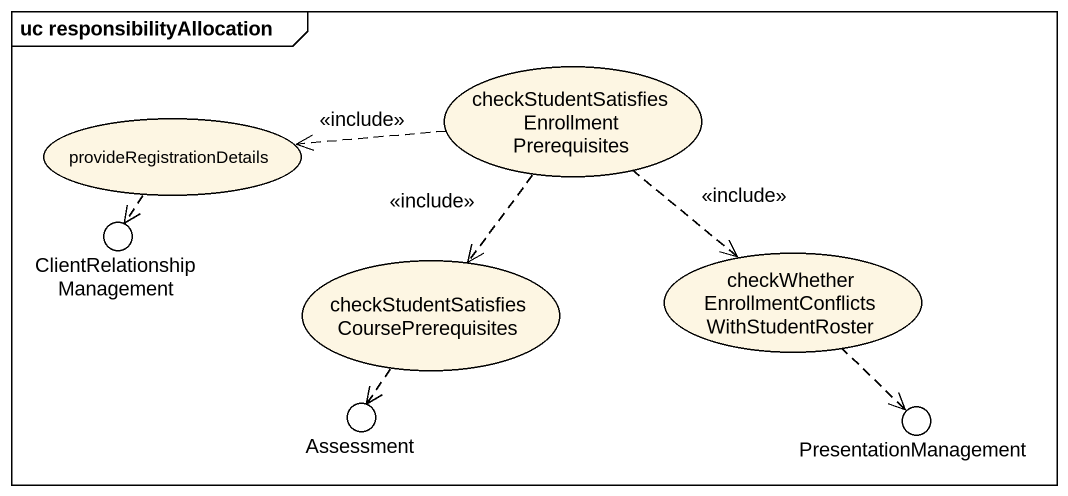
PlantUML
@startuml
mainframe uc responsibilityAllocation
usecase "checkStudentSatisfiesEnrollmentPrerequisites" as checkStudentSatisfiesEnrollm
usecase provideRegistrationDetails
() ClientRelationshipManagement
usecase "checkWhetherEnrollmentConflictsWithStudentRoster" as checkWhetherEnrollmentConfli
usecase "checkStudentSatisfiesCoursePrerequisites" as checkStudentSatisfiesCourseP
() Assessment
() PresentationManagement
checkStudentSatisfiesEnrollm .left.> provideRegistrationDetails : <<include>>
checkStudentSatisfiesEnrollm ..> checkWhetherEnrollmentConfli : <<include>>
checkStudentSatisfiesEnrollm ..> checkStudentSatisfiesCourseP : <<include>>
provideRegistrationDetails ..> ClientRelationshipManagement
checkWhetherEnrollmentConfli ..> PresentationManagement
checkStudentSatisfiesCourseP ..> Assessment
@enduml
